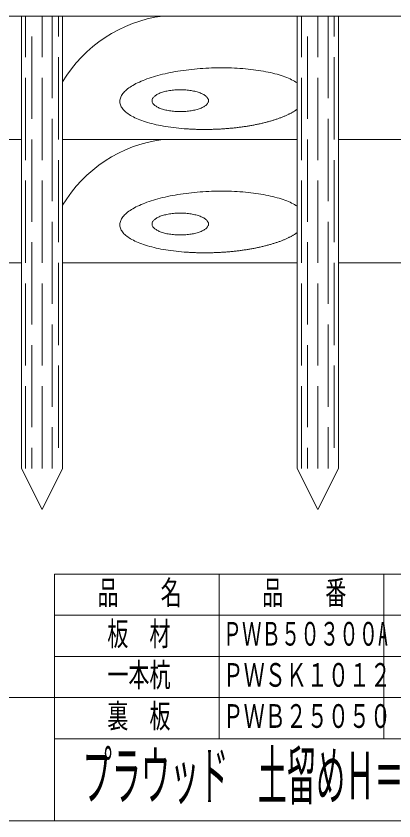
# Model space of a CAD drawing. Units: millimetres, scale not verified. Extents: x -2720 to 2720, y -1800 to 1800.
# Drawn here: x 626 to 1544, y -1800 to 157 of the extents above; entities that cross this region are included whole.
import ezdxf
from ezdxf.enums import TextEntityAlignment as Align

# ---------------------------------------------------------------- set-up
doc = ezdxf.new("R2010")
doc.units = ezdxf.units.MM
doc.header["$LTSCALE"] = 10
doc.layers.add('0-0_0', color=2, linetype='Continuous', lineweight=9)
doc.layers.add('0-2_LAYER0014', color=7, linetype='Continuous', lineweight=9)
doc.styles.add('ＭＳ ゴシック', font='')
doc.styles.get('ＭＳ ゴシック').set_extended_font_data('MS Gothic')

msp = doc.modelspace()

# ---------------------------------------------------------------- linework, layer by layer
at = {"layer": '0-0_0', "color": 3}
for p, q in [((-980.65, 157.35), (2534.35, 157.35)), ((639.35, 157.35), (639.35, -942.65)), ((739.35, 157.35), (739.35, -942.65)), ((1309.35, 157.35), (1309.35, -942.65)), ((1409.35, 157.35), (1409.35, -942.65)), ((69.35, -142.65), (639.35, -142.65)), ((739.35, -142.65), (1309.35, -142.65)), ((1409.35, -142.65), (1979.35, -142.65)), ((69.35, -442.65), (639.35, -442.65)), ((739.35, -442.65), (1309.35, -442.65)), ((1409.35, -442.65), (1979.35, -442.65)), ((689.35, -1042.65), (639.35, -942.65)), ((739.35, -942.65), (689.35, -1042.65)), ((1359.35, -1042.65), (1309.35, -942.65)), ((1409.35, -942.65), (1359.35, -1042.65))]:
    msp.add_line(p, q, dxfattribs=at)
at = {"layer": '0-0_0'}
for p, q in [((649.35, 157.35), (649.35, 57.35)), ((689.35, 157.35), (689.35, 57.35)), ((714.35, 157.35), (714.35, -42.65)), ((729.35, 157.35), (729.35, 107.35)), ((1319.35, 157.35), (1319.35, 57.35)), ((1359.35, 157.35), (1359.35, 57.35)), ((1384.35, 157.35), (1384.35, -42.65)), ((1399.35, 157.35), (1399.35, 107.35)), ((664.35, 107.35), (664.35, -92.65)), ((1334.35, 107.35), (1334.35, -92.65)), ((729.35, 57.35), (729.35, -142.65)), ((1399.35, 57.35), (1399.35, -142.65)), ((649.35, 7.35), (649.35, -192.65)), ((689.35, 7.35), (689.35, -192.65)), ((1319.35, 7.35), (1319.35, -192.65)), ((1359.35, 7.35), (1359.35, -192.65)), ((714.35, -92.65), (714.35, -292.65)), ((1384.35, -92.65), (1384.35, -292.65)), ((664.35, -142.65), (664.35, -342.65)), ((1334.35, -142.65), (1334.35, -342.65)), ((729.35, -192.65), (729.35, -392.65)), ((1399.35, -192.65), (1399.35, -392.65)), ((649.35, -242.65), (649.35, -442.65)), ((689.35, -242.65), (689.35, -442.65)), ((1319.35, -242.65), (1319.35, -442.65)), ((1359.35, -242.65), (1359.35, -442.65)), ((714.35, -342.65), (714.35, -542.65)), ((1384.35, -342.65), (1384.35, -542.65)), ((664.35, -392.65), (664.35, -592.65)), ((1334.35, -392.65), (1334.35, -592.65)), ((729.35, -442.65), (729.35, -642.65)), ((1399.35, -442.65), (1399.35, -642.65)), ((649.35, -492.65), (649.35, -692.65)), ((689.35, -492.65), (689.35, -692.65)), ((1319.35, -492.65), (1319.35, -692.65)), ((1359.35, -492.65), (1359.35, -692.65)), ((714.35, -592.65), (714.35, -792.65)), ((1384.35, -592.65), (1384.35, -792.65)), ((664.35, -642.65), (664.35, -842.65)), ((1334.35, -642.65), (1334.35, -842.65)), ((729.35, -692.65), (729.35, -892.65)), ((1399.35, -692.65), (1399.35, -892.65)), ((649.35, -742.65), (649.35, -942.65)), ((689.35, -742.65), (689.35, -942.65)), ((1319.35, -742.65), (1319.35, -942.65)), ((1359.35, -742.65), (1359.35, -942.65)), ((714.35, -842.65), (714.35, -942.65)), ((1384.35, -842.65), (1384.35, -942.65)), ((664.35, -892.65), (664.35, -942.65)), ((1334.35, -892.65), (1334.35, -942.65))]:
    msp.add_line(p, q, dxfattribs=at)
at = {"layer": '0-0_0', "color": 7}
msp.add_line((-2720, -1500), (720, -1500), dxfattribs=at)
at = {"layer": '0-0_0'}
for points in [[(1087.27, 30.65), (1080.31, 30.22), (1073.37, 29.73), (1066.46, 29.16), (1059.58, 28.53), (1052.75, 27.83), (1045.97, 27.06), (1039.25, 26.22), (1032.59, 25.32), (1026, 24.35), (1019.48, 23.31), (1013.04, 22.22), (1006.69, 21.06), (1000.44, 19.83), (994.28, 18.55), (988.23, 17.21), (982.29, 15.82), (976.47, 14.36), (970.77, 12.85), (965.2, 11.29), (959.76, 9.67), (954.46, 8.01), (949.31, 6.29), (944.3, 4.53), (939.44, 2.72), (934.75, 0.87), (930.21, -1.02), (925.84, -2.95), (921.64, -4.93), (917.62, -6.94), (913.78, -8.98), (910.11, -11.06), (906.64, -13.16), (903.35, -15.3), (900.25, -17.46), (897.35, -19.65), (894.65, -21.86), (892.15, -24.09), (889.85, -26.34), (887.76, -28.6)], [(1309.35, -5.03), (1306.25, -3.06), (1302.95, -1.12), (1299.47, 0.77), (1295.8, 2.63), (1291.95, 4.44), (1287.92, 6.2), (1283.72, 7.92), (1279.34, 9.59), (1274.8, 11.2), (1270.1, 12.77), (1265.24, 14.28), (1260.23, 15.74), (1255.07, 17.14), (1249.76, 18.48), (1244.32, 19.77), (1238.74, 20.99), (1233.04, 22.16), (1227.21, 23.26), (1221.27, 24.29), (1215.22, 25.27), (1209.06, 26.17), (1202.8, 27.01), (1196.45, 27.79), (1190.01, 28.49), (1183.49, 29.13), (1176.9, 29.7), (1170.23, 30.2), (1163.51, 30.63), (1156.72, 30.99), (1149.89, 31.27), (1143.02, 31.49), (1136.11, 31.63), (1129.17, 31.71), (1122.2, 31.71), (1115.22, 31.64), (1108.23, 31.5), (1101.24, 31.29), (1094.25, 31), (1087.27, 30.65)], [(887.76, -28.6), (885.87, -30.88), (884.19, -33.17), (882.72, -35.47), (881.46, -37.78), (880.42, -40.09), (879.59, -42.41), (878.98, -44.73), (878.58, -47.04), (878.39, -49.36), (878.43, -51.66), (878.68, -53.96), (879.14, -56.25), (879.82, -58.53), (880.71, -60.79), (881.82, -63.03), (883.14, -65.26), (884.67, -67.46), (886.42, -69.64), (888.37, -71.8), (890.52, -73.93), (892.88, -76.03), (895.45, -78.1), (898.21, -80.14), (901.17, -82.14), (904.32, -84.1), (907.67, -86.03), (911.2, -87.91), (914.92, -89.76), (918.82, -91.55), (922.89, -93.31), (927.14, -95.01), (931.56, -96.66), (936.15, -98.27), (940.89, -99.82), (945.8, -101.32), (950.85, -102.76), (956.05, -104.14), (961.39, -105.47), (966.87, -106.74)], [(966.3, -34.72), (964.64, -35.86), (963.13, -37.02), (961.76, -38.21), (960.55, -39.43), (959.49, -40.67), (958.6, -41.92), (957.86, -43.2), (957.28, -44.48), (956.87, -45.78), (956.62, -47.08), (956.54, -48.38)], [(1078.19, -31.53), (1075.99, -30.54), (1073.66, -29.59), (1071.22, -28.69), (1068.67, -27.84), (1066.02, -27.04), (1063.27, -26.29), (1060.42, -25.59), (1057.49, -24.95), (1054.48, -24.36), (1051.4, -23.83), (1048.26, -23.36), (1045.07, -22.96), (1041.82, -22.61), (1038.53, -22.32), (1035.22, -22.1), (1031.87, -21.94), (1028.52, -21.84), (1025.15, -21.81), (1021.78, -21.84), (1018.42, -21.94), (1015.08, -22.1), (1011.76, -22.32), (1008.48, -22.61), (1005.23, -22.96), (1002.04, -23.36), (998.89, -23.83), (995.81, -24.36), (992.81, -24.95), (989.88, -25.59), (987.03, -26.29), (984.28, -27.04), (981.62, -27.84), (979.07, -28.69), (976.63, -29.59), (974.31, -30.54), (972.11, -31.53), (970.04, -32.55), (968.1, -33.62), (966.3, -34.72)], [(1048.26, -73.39), (1051.4, -72.92), (1054.48, -72.4), (1057.49, -71.81), (1060.42, -71.17), (1063.27, -70.47), (1066.02, -69.72), (1068.67, -68.92), (1071.22, -68.07), (1073.66, -67.17), (1075.99, -66.22), (1078.19, -65.23), (1080.26, -64.21), (1082.2, -63.14), (1084, -62.04), (1085.66, -60.9), (1087.17, -59.74), (1088.54, -58.55), (1089.75, -57.33), (1090.8, -56.09), (1091.7, -54.84), (1092.44, -53.56), (1093.02, -52.28), (1093.43, -50.98), (1093.68, -49.68), (1093.76, -48.38), (1093.68, -47.08), (1093.43, -45.78), (1093.02, -44.48), (1092.44, -43.2), (1091.7, -41.92), (1090.8, -40.67), (1089.75, -39.43), (1088.54, -38.21), (1087.17, -37.02), (1085.66, -35.86), (1084, -34.72), (1082.2, -33.62), (1080.26, -32.55), (1078.19, -31.53)], [(956.54, -48.38), (956.62, -49.68), (956.87, -50.98), (957.28, -52.28), (957.86, -53.56), (958.6, -54.84), (959.49, -56.09), (960.55, -57.33), (961.76, -58.55), (963.13, -59.74), (964.64, -60.9), (966.3, -62.04), (968.1, -63.14), (970.04, -64.21), (972.11, -65.23), (974.31, -66.22), (976.63, -67.17), (979.07, -68.07), (981.62, -68.92), (984.28, -69.72), (987.03, -70.47), (989.88, -71.17), (992.81, -71.81), (995.81, -72.4), (998.89, -72.92), (1002.04, -73.39), (1005.23, -73.8), (1008.48, -74.15), (1011.76, -74.44), (1015.08, -74.66), (1018.42, -74.82), (1021.78, -74.91), (1025.15, -74.95), (1028.52, -74.91), (1031.87, -74.82), (1035.22, -74.66), (1038.53, -74.44), (1041.82, -74.15), (1045.07, -73.8), (1048.26, -73.39)], [(1225.96, -102.8), (1228.11, -102.28), (1230.24, -101.76), (1232.35, -101.22), (1234.45, -100.68), (1236.53, -100.14), (1238.59, -99.58), (1240.64, -99.02), (1242.67, -98.45), (1244.68, -97.88), (1246.68, -97.29), (1248.65, -96.7), (1250.61, -96.11), (1252.55, -95.5), (1254.47, -94.89), (1256.38, -94.28), (1258.26, -93.65), (1260.13, -93.02), (1261.97, -92.39), (1263.79, -91.75), (1265.6, -91.1), (1267.38, -90.45), (1269.15, -89.79), (1270.89, -89.12), (1272.61, -88.45), (1274.31, -87.77), (1275.99, -87.09), (1277.65, -86.4), (1279.28, -85.71), (1280.9, -85.01), (1282.49, -84.3), (1284.06, -83.59), (1285.6, -82.88), (1287.13, -82.16), (1288.63, -81.43), (1290.11, -80.7), (1291.56, -79.97), (1292.99, -79.23), (1294.4, -78.49), (1295.78, -77.74)], [(1295.78, -77.74), (1297.14, -76.99), (1298.47, -76.23), (1299.78, -75.47), (1301.06, -74.71), (1302.32, -73.94), (1303.56, -73.17), (1304.77, -72.39), (1305.95, -71.61), (1307.11, -70.83), (1308.24, -70.04), (1309.35, -69.25)], [(966.87, -106.74), (972.48, -107.95), (978.22, -109.1), (984.08, -110.18), (990.05, -111.2), (996.13, -112.15), (1002.32, -113.04), (1008.6, -113.87), (1014.98, -114.62), (1021.44, -115.31), (1027.98, -115.93), (1034.59, -116.48)], [(1035.09, -116.52), (1037.52, -116.7), (1039.95, -116.87), (1042.4, -117.03), (1044.85, -117.19), (1047.31, -117.33), (1049.78, -117.46), (1052.25, -117.59), (1054.73, -117.7), (1057.22, -117.81), (1059.71, -117.91), (1062.21, -117.99), (1064.72, -118.07), (1067.23, -118.14), (1069.74, -118.2), (1072.26, -118.25), (1074.78, -118.29), (1077.31, -118.32), (1079.84, -118.34), (1082.37, -118.35), (1084.91, -118.36), (1087.45, -118.35), (1089.99, -118.33), (1092.53, -118.31), (1095.08, -118.27), (1097.62, -118.22), (1100.17, -118.17), (1102.72, -118.11), (1105.26, -118.03), (1107.81, -117.95), (1110.36, -117.86), (1112.9, -117.75), (1115.45, -117.64), (1117.99, -117.52), (1120.54, -117.39), (1123.08, -117.25), (1125.61, -117.1), (1128.15, -116.94), (1130.68, -116.78), (1133.21, -116.6)], [(1133.21, -116.6), (1135.74, -116.41), (1138.26, -116.22), (1140.77, -116.01), (1143.29, -115.8), (1145.8, -115.58), (1148.3, -115.34), (1150.8, -115.1), (1153.29, -114.85), (1155.77, -114.59), (1158.25, -114.32), (1160.72, -114.05), (1163.19, -113.76), (1165.65, -113.46), (1168.1, -113.16), (1170.54, -112.85), (1172.97, -112.53), (1175.4, -112.19), (1177.81, -111.86), (1180.22, -111.51), (1182.62, -111.15), (1185.01, -110.79), (1187.38, -110.41), (1189.75, -110.03), (1192.11, -109.64), (1194.45, -109.24), (1196.79, -108.83), (1199.11, -108.42), (1201.42, -107.99), (1203.72, -107.56), (1206, -107.12), (1208.27, -106.67), (1210.53, -106.22), (1212.78, -105.75), (1215.01, -105.28), (1217.23, -104.8), (1219.44, -104.31), (1221.63, -103.82), (1223.8, -103.31), (1225.96, -102.8)], [(1087.27, -269.35), (1080.31, -269.78), (1073.37, -270.27), (1066.46, -270.84), (1059.58, -271.47), (1052.75, -272.17), (1045.97, -272.94), (1039.25, -273.78), (1032.59, -274.68), (1026, -275.65), (1019.48, -276.69), (1013.04, -277.78), (1006.69, -278.94), (1000.44, -280.16), (994.28, -281.45), (988.23, -282.79), (982.29, -284.18), (976.47, -285.64), (970.77, -287.15), (965.2, -288.71), (959.76, -290.33), (954.46, -291.99), (949.31, -293.71), (944.3, -295.47), (939.44, -297.28), (934.75, -299.13), (930.21, -301.02), (925.84, -302.95), (921.64, -304.93), (917.62, -306.94), (913.78, -308.98), (910.11, -311.06), (906.64, -313.16), (903.35, -315.3), (900.25, -317.46), (897.35, -319.65), (894.65, -321.86), (892.15, -324.09), (889.85, -326.34), (887.76, -328.6)], [(1309.35, -305.03), (1306.25, -303.06), (1302.95, -301.12), (1299.47, -299.23), (1295.8, -297.37), (1291.95, -295.56), (1287.92, -293.8), (1283.72, -292.08), (1279.34, -290.41), (1274.8, -288.8), (1270.1, -287.23), (1265.24, -285.72), (1260.23, -284.26), (1255.07, -282.86), (1249.76, -281.52), (1244.32, -280.23), (1238.74, -279.01), (1233.04, -277.84), (1227.21, -276.74), (1221.27, -275.71), (1215.22, -274.73), (1209.06, -273.83), (1202.8, -272.99), (1196.45, -272.21), (1190.01, -271.51), (1183.49, -270.87), (1176.9, -270.3), (1170.23, -269.8), (1163.51, -269.37), (1156.72, -269.01), (1149.89, -268.73), (1143.02, -268.51), (1136.11, -268.37), (1129.17, -268.29), (1122.2, -268.29), (1115.22, -268.36), (1108.23, -268.5), (1101.24, -268.71), (1094.25, -269), (1087.27, -269.35)], [(887.76, -328.6), (885.87, -330.88), (884.19, -333.17), (882.72, -335.47), (881.46, -337.78), (880.42, -340.09), (879.59, -342.41), (878.98, -344.73), (878.58, -347.04), (878.39, -349.36), (878.43, -351.66), (878.68, -353.96), (879.14, -356.25), (879.82, -358.53), (880.71, -360.79), (881.82, -363.03), (883.14, -365.26), (884.67, -367.46), (886.42, -369.64), (888.37, -371.8), (890.52, -373.93), (892.88, -376.03), (895.45, -378.1), (898.21, -380.14), (901.17, -382.14), (904.32, -384.1), (907.67, -386.03), (911.2, -387.91), (914.92, -389.76), (918.82, -391.55), (922.89, -393.31), (927.14, -395.01), (931.56, -396.66), (936.15, -398.27), (940.89, -399.82), (945.8, -401.32), (950.85, -402.76), (956.05, -404.15), (961.39, -405.47), (966.87, -406.74)], [(1078.19, -331.53), (1075.99, -330.54), (1073.66, -329.59), (1071.22, -328.69), (1068.67, -327.84), (1066.02, -327.04), (1063.27, -326.29), (1060.42, -325.59), (1057.49, -324.95), (1054.48, -324.36), (1051.4, -323.83), (1048.26, -323.37), (1045.07, -322.96), (1041.82, -322.61), (1038.53, -322.32), (1035.22, -322.1), (1031.87, -321.94), (1028.52, -321.84), (1025.15, -321.81), (1021.78, -321.84), (1018.42, -321.94), (1015.08, -322.1), (1011.76, -322.32), (1008.48, -322.61), (1005.23, -322.96), (1002.04, -323.37), (998.89, -323.83), (995.81, -324.36), (992.81, -324.95), (989.88, -325.59), (987.03, -326.29), (984.28, -327.04), (981.62, -327.84), (979.07, -328.69), (976.63, -329.59), (974.31, -330.54), (972.11, -331.53), (970.04, -332.55), (968.1, -333.62), (966.3, -334.72)], [(1048.26, -373.39), (1051.4, -372.92), (1054.48, -372.4), (1057.49, -371.81), (1060.42, -371.17), (1063.27, -370.47), (1066.02, -369.72), (1068.67, -368.92), (1071.22, -368.07), (1073.66, -367.17), (1075.99, -366.22), (1078.19, -365.23), (1080.26, -364.21), (1082.2, -363.14), (1084, -362.04), (1085.66, -360.9), (1087.17, -359.74), (1088.54, -358.55), (1089.75, -357.33), (1090.8, -356.09), (1091.7, -354.84), (1092.44, -353.56), (1093.02, -352.28), (1093.43, -350.98), (1093.68, -349.68), (1093.76, -348.38), (1093.68, -347.08), (1093.43, -345.78), (1093.02, -344.48), (1092.44, -343.2), (1091.7, -341.92), (1090.8, -340.67), (1089.75, -339.43), (1088.54, -338.21), (1087.17, -337.02), (1085.66, -335.86), (1084, -334.72), (1082.2, -333.62), (1080.26, -332.55), (1078.19, -331.53)], [(966.3, -334.72), (964.64, -335.86), (963.13, -337.02), (961.76, -338.21), (960.55, -339.43), (959.49, -340.67), (958.6, -341.92), (957.86, -343.2), (957.28, -344.48), (956.87, -345.78), (956.62, -347.08), (956.54, -348.38)], [(956.54, -348.38), (956.62, -349.68), (956.87, -350.98), (957.28, -352.28), (957.86, -353.56), (958.6, -354.84), (959.49, -356.09), (960.55, -357.33), (961.76, -358.55), (963.13, -359.74), (964.64, -360.9), (966.3, -362.04), (968.1, -363.14), (970.04, -364.21), (972.11, -365.23), (974.31, -366.22), (976.63, -367.17), (979.07, -368.07), (981.62, -368.92), (984.28, -369.72), (987.03, -370.47), (989.88, -371.17), (992.81, -371.81), (995.81, -372.4), (998.89, -372.92), (1002.04, -373.39), (1005.23, -373.8), (1008.48, -374.15), (1011.76, -374.44), (1015.08, -374.66), (1018.42, -374.82), (1021.78, -374.91), (1025.15, -374.95), (1028.52, -374.91), (1031.87, -374.82), (1035.22, -374.66), (1038.53, -374.44), (1041.82, -374.15), (1045.07, -373.8), (1048.26, -373.39)], [(1295.78, -377.74), (1297.14, -376.99), (1298.47, -376.23), (1299.78, -375.47), (1301.06, -374.71), (1302.32, -373.94), (1303.56, -373.17), (1304.77, -372.39), (1305.95, -371.61), (1307.11, -370.83), (1308.24, -370.04), (1309.35, -369.25)], [(1225.96, -402.8), (1228.11, -402.28), (1230.24, -401.76), (1232.35, -401.22), (1234.45, -400.69), (1236.53, -400.14), (1238.59, -399.58), (1240.64, -399.02), (1242.67, -398.45), (1244.68, -397.88), (1246.68, -397.29), (1248.65, -396.7), (1250.61, -396.11), (1252.55, -395.5), (1254.47, -394.89), (1256.38, -394.28), (1258.26, -393.65), (1260.13, -393.02), (1261.97, -392.39), (1263.79, -391.75), (1265.6, -391.1), (1267.38, -390.45), (1269.15, -389.79), (1270.89, -389.12), (1272.61, -388.45), (1274.31, -387.77), (1275.99, -387.09), (1277.65, -386.4), (1279.28, -385.71), (1280.9, -385.01), (1282.49, -384.3), (1284.06, -383.59), (1285.6, -382.88), (1287.13, -382.16), (1288.63, -381.43), (1290.11, -380.7), (1291.56, -379.97), (1292.99, -379.23), (1294.4, -378.49), (1295.78, -377.74)], [(966.87, -406.74), (972.48, -407.95), (978.22, -409.1), (984.08, -410.18), (990.05, -411.2), (996.13, -412.15), (1002.32, -413.04), (1008.6, -413.87), (1014.98, -414.62), (1021.44, -415.31), (1027.98, -415.93), (1034.59, -416.48)], [(1133.21, -416.6), (1135.74, -416.41), (1138.26, -416.22), (1140.77, -416.01), (1143.29, -415.8), (1145.8, -415.58), (1148.3, -415.34), (1150.8, -415.1), (1153.29, -414.85), (1155.77, -414.59), (1158.25, -414.32), (1160.72, -414.05), (1163.19, -413.76), (1165.65, -413.46), (1168.1, -413.16), (1170.54, -412.85), (1172.97, -412.53), (1175.4, -412.19), (1177.81, -411.86), (1180.22, -411.51), (1182.62, -411.15), (1185.01, -410.79), (1187.38, -410.41), (1189.75, -410.03), (1192.11, -409.64), (1194.45, -409.24), (1196.79, -408.83), (1199.11, -408.42), (1201.42, -407.99), (1203.72, -407.56), (1206, -407.12), (1208.27, -406.67), (1210.53, -406.22), (1212.78, -405.75), (1215.01, -405.28), (1217.23, -404.8), (1219.44, -404.31), (1221.63, -403.82), (1223.8, -403.31), (1225.96, -402.8)], [(1035.09, -416.52), (1037.52, -416.7), (1039.95, -416.87), (1042.4, -417.03), (1044.85, -417.19), (1047.31, -417.33), (1049.78, -417.46), (1052.25, -417.59), (1054.73, -417.7), (1057.22, -417.81), (1059.71, -417.91), (1062.21, -417.99), (1064.72, -418.07), (1067.23, -418.14), (1069.74, -418.2), (1072.26, -418.25), (1074.78, -418.29), (1077.31, -418.32), (1079.84, -418.34), (1082.37, -418.35), (1084.91, -418.36), (1087.45, -418.35), (1089.99, -418.33), (1092.53, -418.31), (1095.08, -418.27), (1097.62, -418.22), (1100.17, -418.17), (1102.72, -418.11), (1105.26, -418.03), (1107.81, -417.95), (1110.36, -417.86), (1112.9, -417.75), (1115.45, -417.64), (1117.99, -417.52), (1120.54, -417.39), (1123.08, -417.25), (1125.61, -417.1), (1128.15, -416.94), (1130.68, -416.78), (1133.21, -416.6)]]:
    msp.add_lwpolyline(points, dxfattribs=at)
for centre in [(1025.37, -172.38), (1025.37, -472.38)]:
    msp.add_arc(centre, 332.49, 97.3947, 149.34446, dxfattribs=at)
at = {"layer": '0-2_LAYER0014'}
for p, q in [((720, -1200), (720, -1800)), ((2720, -1200), (720, -1200)), ((1120, -1200), (1120, -1600)), ((1520, -1200), (1520, -1600)), ((2720, -1300), (720, -1300)), ((2720, -1400), (720, -1400)), ((2720, -1500), (720, -1500)), ((2720, -1600), (720, -1600)), ((-2720, -1800), (2720, -1800))]:
    msp.add_line(p, q, dxfattribs=at)

# ---------------------------------------------------------------- texts
at = {"layer": '0-0_0', "color": 4, "style": 'ＭＳ ゴシック'}
for s, width, p in [('板\u3000材', 0.65, (848, -1391.1)), ('ＰＷＢ５０３００A', 0.6, (1128, -1391.1)), ('一本杭', 0.65, (848, -1491.1)), ('ＰＷＳＫ１０１２', 0.65, (1128, -1491.1)), ('裏\u3000板', 0.65, (848, -1591.1)), ('ＰＷＢ２５０５０', 0.65, (1128, -1591.1))]:
    msp.add_text(s, height=57.7, dxfattribs=dict(at, width=width)).set_placement(p, align=Align.BOTTOM_LEFT)
at = {"layer": '0-0_0', "color": 3, "style": 'ＭＳ ゴシック', "width": 0.45}
msp.add_text('プラウッド\u3000土留めＨ＝６００\u3000（ＰＷＢ５０３００Ｄ２）', height=115.5, dxfattribs=at).set_placement((788, -1782.2), align=Align.BOTTOM_LEFT)
at = {"layer": '0-2_LAYER0014', "color": 4, "style": 'ＭＳ ゴシック', "width": 0.65}
for s, p in [('品\u3000\u3000名', (824, -1291.1)), ('品\u3000\u3000番', (1224, -1291.1))]:
    msp.add_text(s, height=57.7, dxfattribs=at).set_placement(p, align=Align.BOTTOM_LEFT)

doc.saveas('drawing.dxf')
